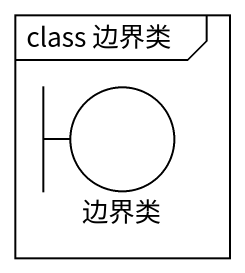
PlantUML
@startuml
mainframe class 边界类
boundary 边界类
@enduml
